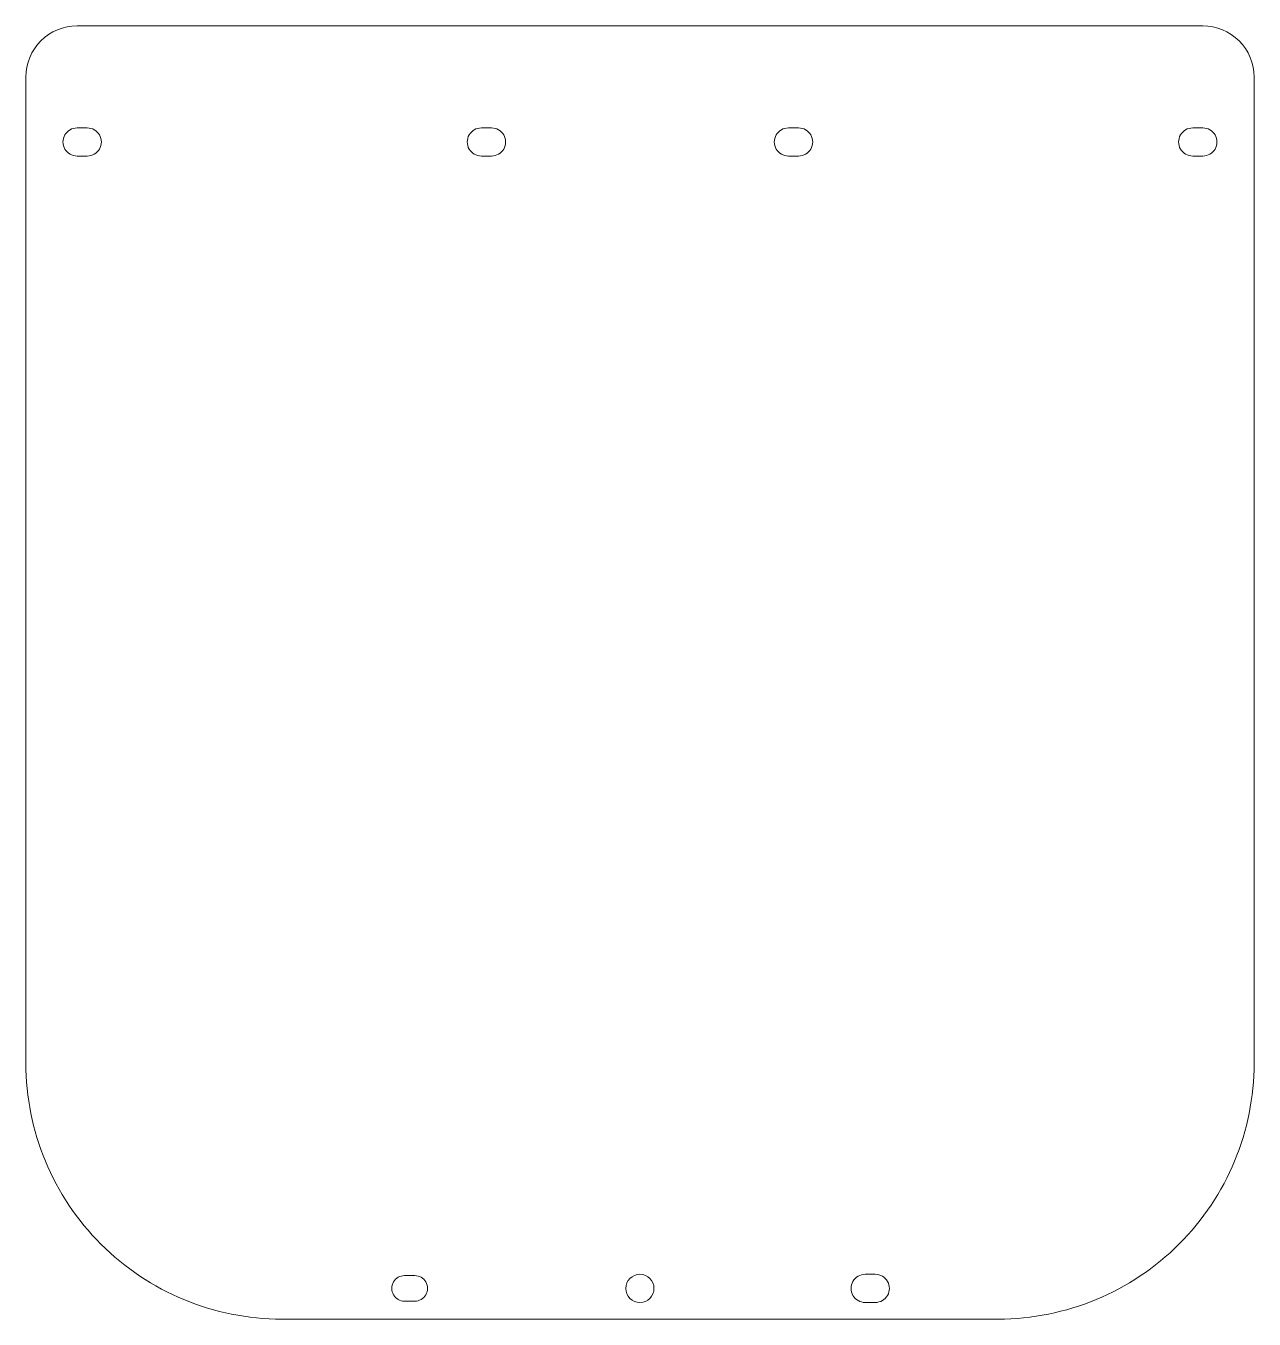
# Model space of a CAD drawing. Header units: inches. Extents: x -11.71 to -2.26, y -1.28 to 8.67.
import ezdxf

# ---------------------------------------------------------------- set-up
doc = ezdxf.new("R2010")
doc.units = ezdxf.units.IN
doc.header["$MEASUREMENT"] = 0
doc.layers.add('Layer 1', color=7, linetype='Continuous')

msp = doc.modelspace()

# ---------------------------------------------------------------- linework, layer by layer
at = {"layer": 'Layer 1', "lineweight": 9}
for points, knots in [([(-4.2321, -1.2782), (-3.7096, -1.2779), (-3.2088, -1.07), (-2.8396, -0.7004), (-2.8396, -0.7004), (-2.4704, -0.3308), (-2.2632, 0.1679), (-2.2636, 0.6903), (-2.2636, 0.6903), (-2.2636, 0.6903), (-2.2636, 8.2764), (-2.2636, 8.2764), (-2.2636, 8.2764), (-2.2636, 8.3809), (-2.3052, 8.4811), (-2.3791, 8.5549), (-2.3791, 8.5549), (-2.453, 8.6287), (-2.5528, 8.6702), (-2.6573, 8.6701), (-2.6573, 8.6701), (-2.6573, 8.6701), (-11.3187, 8.6701), (-11.3187, 8.6701), (-11.3187, 8.6701), (-11.4231, 8.67), (-11.5233, 8.6285), (-11.5971, 8.5545), (-11.5971, 8.5545), (-11.671, 8.4806), (-11.7124, 8.3809), (-11.7124, 8.2764), (-11.7124, 8.2764), (-11.7124, 8.2764), (-11.7124, 0.6903), (-11.7124, 0.6903), (-11.7124, 0.6903), (-11.712, 0.1679), (-11.5042, -0.333), (-11.1346, -0.7022), (-11.1346, -0.7022), (-10.7649, -1.0713), (-10.2663, -1.2785), (-9.7439, -1.2782), (-9.7439, -1.2782), (-9.7439, -1.2782), (-4.2321, -1.2782), (-4.2321, -1.2782)], [0, 0, 0, 0, 0.076923, 0.076923, 0.076923, 0.076923, 0.153846, 0.153846, 0.153846, 0.153846, 0.230769, 0.230769, 0.230769, 0.230769, 0.307692, 0.307692, 0.307692, 0.307692, 0.384615, 0.384615, 0.384615, 0.384615, 0.461538, 0.461538, 0.461538, 0.461538, 0.538462, 0.538462, 0.538462, 0.538462, 0.615385, 0.615385, 0.615385, 0.615385, 0.692308, 0.692308, 0.692308, 0.692308, 0.769231, 0.769231, 0.769231, 0.769231, 0.846154, 0.846154, 0.846154, 0.846154, 1, 1, 1, 1]), ([(-11.3187, 7.6686), (-11.3187, 7.6686), (-11.2399, 7.6686), (-11.2399, 7.6686), (-11.2399, 7.6686), (-11.2012, 7.6686), (-11.1655, 7.6893), (-11.1461, 7.7228), (-11.1461, 7.7228), (-11.1268, 7.7563), (-11.1268, 7.7975), (-11.1461, 7.831), (-11.1461, 7.831), (-11.1655, 7.8645), (-11.2012, 7.8852), (-11.2399, 7.8852), (-11.2399, 7.8852), (-11.2399, 7.8852), (-11.3187, 7.8852), (-11.3187, 7.8852), (-11.3187, 7.8852), (-11.3573, 7.8852), (-11.3931, 7.8645), (-11.4124, 7.831), (-11.4124, 7.831), (-11.4318, 7.7975), (-11.4318, 7.7563), (-11.4124, 7.7228), (-11.4124, 7.7228), (-11.3931, 7.6893), (-11.3573, 7.6686), (-11.3187, 7.6686)], [0, 0, 0, 0, 0.111111, 0.111111, 0.111111, 0.111111, 0.222222, 0.222222, 0.222222, 0.222222, 0.333333, 0.333333, 0.333333, 0.333333, 0.444444, 0.444444, 0.444444, 0.444444, 0.555556, 0.555556, 0.555556, 0.555556, 0.666667, 0.666667, 0.666667, 0.666667, 0.777778, 0.777778, 0.777778, 0.777778, 1, 1, 1, 1]), ([(-8.2084, 7.8852), (-8.2471, 7.8852), (-8.2828, 7.8645), (-8.3022, 7.831), (-8.3022, 7.831), (-8.3215, 7.7975), (-8.3215, 7.7563), (-8.3022, 7.7228), (-8.3022, 7.7228), (-8.2828, 7.6893), (-8.2471, 7.6686), (-8.2084, 7.6686), (-8.2084, 7.6686), (-8.2084, 7.6686), (-8.1297, 7.6686), (-8.1297, 7.6686), (-8.1297, 7.6686), (-8.091, 7.6686), (-8.0553, 7.6893), (-8.0359, 7.7228), (-8.0359, 7.7228), (-8.0166, 7.7563), (-8.0166, 7.7975), (-8.0359, 7.831), (-8.0359, 7.831), (-8.0553, 7.8645), (-8.091, 7.8852), (-8.1297, 7.8852), (-8.1297, 7.8852), (-8.1297, 7.8852), (-8.2084, 7.8852), (-8.2084, 7.8852)], [0, 0, 0, 0, 0.111111, 0.111111, 0.111111, 0.111111, 0.222222, 0.222222, 0.222222, 0.222222, 0.333333, 0.333333, 0.333333, 0.333333, 0.444444, 0.444444, 0.444444, 0.444444, 0.555556, 0.555556, 0.555556, 0.555556, 0.666667, 0.666667, 0.666667, 0.666667, 0.777778, 0.777778, 0.777778, 0.777778, 1, 1, 1, 1]), ([(-5.7675, 7.8852), (-5.7675, 7.8852), (-5.8462, 7.8852), (-5.8462, 7.8852), (-5.8462, 7.8852), (-5.8849, 7.8852), (-5.9206, 7.8645), (-5.94, 7.831), (-5.94, 7.831), (-5.9593, 7.7975), (-5.9593, 7.7563), (-5.94, 7.7228), (-5.94, 7.7228), (-5.9206, 7.6893), (-5.8849, 7.6686), (-5.8462, 7.6686), (-5.8462, 7.6686), (-5.8462, 7.6686), (-5.7675, 7.6686), (-5.7675, 7.6686), (-5.7675, 7.6686), (-5.7288, 7.6686), (-5.6931, 7.6893), (-5.6737, 7.7228), (-5.6737, 7.7228), (-5.6544, 7.7563), (-5.6544, 7.7975), (-5.6737, 7.831), (-5.6737, 7.831), (-5.6931, 7.8645), (-5.7288, 7.8852), (-5.7675, 7.8852)], [0, 0, 0, 0, 0.111111, 0.111111, 0.111111, 0.111111, 0.222222, 0.222222, 0.222222, 0.222222, 0.333333, 0.333333, 0.333333, 0.333333, 0.444444, 0.444444, 0.444444, 0.444444, 0.555556, 0.555556, 0.555556, 0.555556, 0.666667, 0.666667, 0.666667, 0.666667, 0.777778, 0.777778, 0.777778, 0.777778, 1, 1, 1, 1]), ([(-2.736, 7.8852), (-2.7747, 7.8852), (-2.8104, 7.8645), (-2.8298, 7.831), (-2.8298, 7.831), (-2.8491, 7.7975), (-2.8491, 7.7563), (-2.8298, 7.7228), (-2.8298, 7.7228), (-2.8104, 7.6893), (-2.7747, 7.6686), (-2.736, 7.6686), (-2.736, 7.6686), (-2.736, 7.6686), (-2.6573, 7.6686), (-2.6573, 7.6686), (-2.6573, 7.6686), (-2.6186, 7.6686), (-2.5828, 7.6893), (-2.5635, 7.7228), (-2.5635, 7.7228), (-2.5441, 7.7563), (-2.5441, 7.7975), (-2.5635, 7.831), (-2.5635, 7.831), (-2.5828, 7.8645), (-2.6186, 7.8852), (-2.6573, 7.8852), (-2.6573, 7.8852), (-2.6573, 7.8852), (-2.736, 7.8852), (-2.736, 7.8852)], [0, 0, 0, 0, 0.111111, 0.111111, 0.111111, 0.111111, 0.222222, 0.222222, 0.222222, 0.222222, 0.333333, 0.333333, 0.333333, 0.333333, 0.444444, 0.444444, 0.444444, 0.444444, 0.555556, 0.555556, 0.555556, 0.555556, 0.666667, 0.666667, 0.666667, 0.666667, 0.777778, 0.777778, 0.777778, 0.777778, 1, 1, 1, 1]), ([(-8.7208, -0.9436), (-8.7208, -0.9436), (-8.7995, -0.9436), (-8.7995, -0.9436), (-8.7995, -0.9436), (-8.8347, -0.9436), (-8.8672, -0.9623), (-8.8848, -0.9928), (-8.8848, -0.9928), (-8.9024, -1.0232), (-8.9024, -1.0608), (-8.8848, -1.0912), (-8.8848, -1.0912), (-8.8672, -1.1217), (-8.8347, -1.1404), (-8.7995, -1.1404), (-8.7995, -1.1404), (-8.7995, -1.1404), (-8.7208, -1.1404), (-8.7208, -1.1404), (-8.7208, -1.1404), (-8.6856, -1.1404), (-8.6531, -1.1217), (-8.6356, -1.0912), (-8.6356, -1.0912), (-8.618, -1.0608), (-8.618, -1.0232), (-8.6356, -0.9928), (-8.6356, -0.9928), (-8.6531, -0.9623), (-8.6856, -0.9436), (-8.7208, -0.9436)], [0, 0, 0, 0, 0.111111, 0.111111, 0.111111, 0.111111, 0.222222, 0.222222, 0.222222, 0.222222, 0.333333, 0.333333, 0.333333, 0.333333, 0.444444, 0.444444, 0.444444, 0.444444, 0.555556, 0.555556, 0.555556, 0.555556, 0.666667, 0.666667, 0.666667, 0.666667, 0.777778, 0.777778, 0.777778, 0.777778, 1, 1, 1, 1]), ([(-6.8803, -1.042), (-6.8803, -1.1018), (-6.9287, -1.1503), (-6.9885, -1.1503), (-6.9885, -1.1503), (-7.0483, -1.1503), (-7.0968, -1.1018), (-7.0968, -1.042), (-7.0968, -1.042), (-7.0968, -0.9822), (-7.0483, -0.9337), (-6.9885, -0.9337), (-6.9885, -0.9337), (-6.9287, -0.9337), (-6.8803, -0.9822), (-6.8803, -1.042)], [0, 0, 0, 0, 0.2, 0.2, 0.2, 0.2, 0.4, 0.4, 0.4, 0.4, 0.6, 0.6, 0.6, 0.6, 1, 1, 1, 1]), ([(-5.1775, -0.9337), (-5.1775, -0.9337), (-5.2562, -0.9337), (-5.2562, -0.9337), (-5.2562, -0.9337), (-5.2949, -0.9337), (-5.3307, -0.9544), (-5.35, -0.9879), (-5.35, -0.9879), (-5.3693, -1.0214), (-5.3693, -1.0626), (-5.35, -1.0961), (-5.35, -1.0961), (-5.3307, -1.1296), (-5.2949, -1.1503), (-5.2562, -1.1503), (-5.2562, -1.1503), (-5.2562, -1.1503), (-5.1775, -1.1503), (-5.1775, -1.1503), (-5.1775, -1.1503), (-5.1388, -1.1503), (-5.1031, -1.1296), (-5.0837, -1.0961), (-5.0837, -1.0961), (-5.0644, -1.0626), (-5.0644, -1.0214), (-5.0837, -0.9879), (-5.0837, -0.9879), (-5.1031, -0.9544), (-5.1388, -0.9337), (-5.1775, -0.9337)], [0, 0, 0, 0, 0.111111, 0.111111, 0.111111, 0.111111, 0.222222, 0.222222, 0.222222, 0.222222, 0.333333, 0.333333, 0.333333, 0.333333, 0.444444, 0.444444, 0.444444, 0.444444, 0.555556, 0.555556, 0.555556, 0.555556, 0.666667, 0.666667, 0.666667, 0.666667, 0.777778, 0.777778, 0.777778, 0.777778, 1, 1, 1, 1])]:
    msp.add_open_spline(points, degree=3, knots=knots, dxfattribs=at)

doc.saveas('drawing.dxf')
